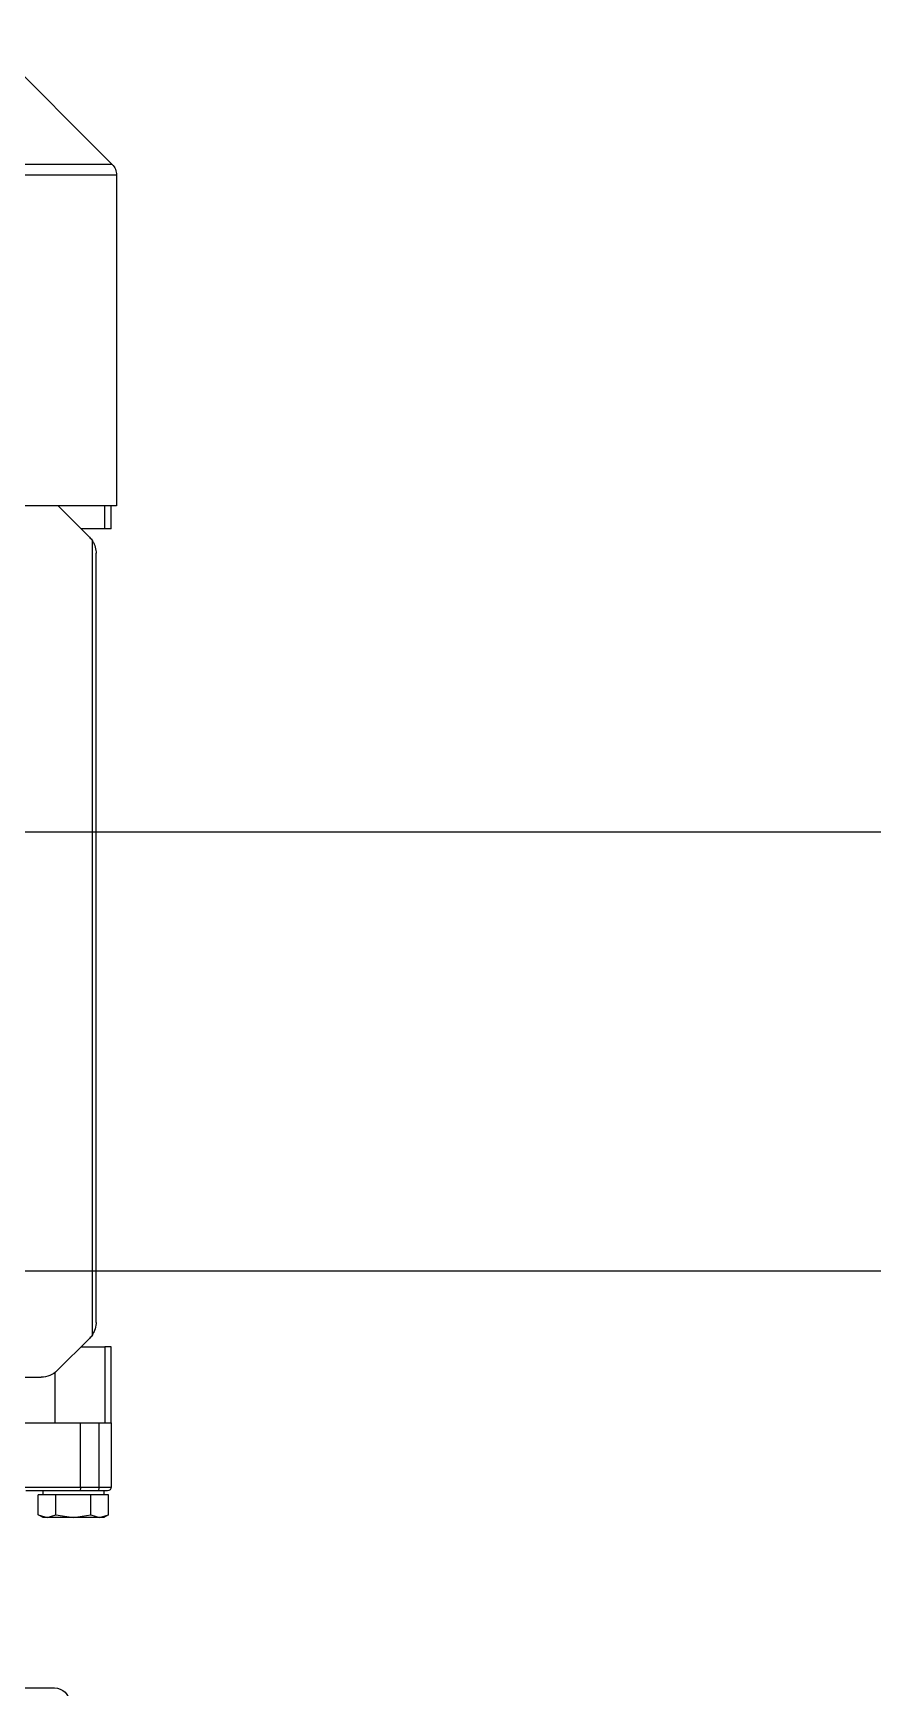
# Model space of a CAD drawing. Header units: centimetres. Extents: x 470464 to 524273, y 49611 to 59074.
# Drawn here: x 490381.74 to 490392.82, y 55166.46 to 55188.3 of the extents above; entities that cross this region are included whole.
import ezdxf

# ---------------------------------------------------------------- set-up
doc = ezdxf.new("R2010")
doc.units = ezdxf.units.CM
doc.header["$MEASUREMENT"] = 0
doc.layers.add('vinç', color=7, linetype='Continuous')

# ---------------------------------------------------------------- blocks, each defined once
blk = doc.blocks.new('DTJYJYTJRKILTULUTOTUŞ')
at = {"color": 30, "ltscale": 0.4, "true_color": 0xf26722, "elevation": 0}
blk.add_lwpolyline([(34748.23, 40110.94), (34748.23, 34810.94), (34690.23, 34810.94), (34690.23, 40110.94)], close=True, dxfattribs=at)
blk = doc.blocks.new('UHKJKLJLJLK')
at = {"color": 2, "linetype": 'Continuous', "lineweight": 25}
for p, q in [((-40972.32, 50598.06), (-41015.99, 50598.06)), ((-41015.99, 50598.06), (-41015.99, 50460.66)), ((-40972.32, 50598.06), (-40972.32, 50460.66)), ((-41149.14, 50596.98), (-41149.49, 50596.36)), ((-41149.49, 50595.82), (-41149.14, 50596.98)), ((-41149.49, 50596.36), (-41149.49, 50595.82)), ((-41149.14, 50594.67), (-41149.49, 50595.82)), ((-41149.49, 50595.82), (-41149.49, 50592.36)), ((-41149.14, 50596.98), (-41146.49, 50596.98)), ((-41146.49, 50596.98), (-41146.49, 50595.82)), ((-41145.99, 50596.36), (-41146.49, 50596.36)), ((-41146.49, 50595.82), (-41146.49, 50594.67)), ((-41145.49, 50595.7), (-41145.49, 50597.36)), ((-41136.99, 50597.36), (-41145.49, 50597.36)), ((-41145.49, 50593.31), (-41145.49, 50595.7)), ((-41136.99, 50595.7), (-41145.49, 50595.7)), ((-41136.99, 50597.36), (-41126.99, 50597.36)), ((-41136.99, 50596.53), (-41136.99, 50597.36)), ((-41126.99, 50596.53), (-41136.99, 50596.53)), ((-41136.99, 50593.31), (-41136.99, 50596.53)), ((-41136.99, 50593.31), (-41136.99, 50595.7)), ((-41126.99, 50597.36), (-41126.99, 50596.53)), ((-41126.99, 50593.36), (-41126.99, 50596.53)), ((-41018.99, 50597.36), (-41015.99, 50597.36)), ((-41018.99, 50597.36), (-41018.99, 50596.53)), ((-41018.99, 50596.53), (-41015.99, 50596.53)), ((-41018.99, 50596.53), (-41018.99, 50593.36)), ((-40953.58, 50580.14), (-40970.91, 50597.47)), ((-40970.91, 50597.47), (-40970.91, 50461.24)), ((-41149.49, 50592.36), (-41149.14, 50594.67)), ((-41149.14, 50594.67), (-41146.49, 50594.67)), ((-41146.49, 50594.67), (-41146.49, 50592.36)), ((-41145.99, 50595.62), (-41145.99, 50593.23)), ((-41130.11, 50590.24), (-41125.87, 50594.48)), ((-41125.38, 50594.87), (-41020.6, 50594.87)), ((-41123.75, 50595.36), (-41022.24, 50595.36)), ((-41020.11, 50594.48), (-41015.99, 50590.36)), ((-41149.14, 50590.05), (-41149.49, 50592.36)), ((-41149.49, 50592.36), (-41149.49, 50588.89)), ((-41146.49, 50592.36), (-41146.49, 50590.05)), ((-41145.49, 50585.39), (-41145.49, 50593.31)), ((-41145.49, 50593.31), (-41136.99, 50593.31)), ((-41136.99, 50585.39), (-41136.99, 50593.31)), ((-41171.99, 50468.86), (-41171.99, 50589.86)), ((-41149.49, 50588.89), (-41149.14, 50590.05)), ((-41149.14, 50590.05), (-41146.49, 50590.05)), ((-41146.49, 50590.05), (-41146.49, 50588.89)), ((-41136.99, 50589.95), (-41130.37, 50589.95)), ((-41149.14, 50587.74), (-41149.49, 50588.89)), ((-41149.49, 50588.89), (-41149.49, 50588.36)), ((-41149.49, 50588.36), (-41149.14, 50587.74)), ((-41149.14, 50587.74), (-41146.49, 50587.74)), ((-41146.49, 50588.89), (-41146.49, 50587.74)), ((-41146.49, 50588.36), (-41145.99, 50588.36)), ((-41130.99, 50578.52), (-41130.99, 50588.11))]:
    blk.add_line(p, q, dxfattribs=at)
for centre, radius, start, end in [((-40972.32, 50596.06), 2, 45, 90), ((-41145.49, 50596.86), 0.5, 90, 180), ((-41145.61, 50594.92), 0.794, 81.2205, 118.4816), ((-41123.75, 50592.36), 3, 122.9497, 135), ((-41022.24, 50592.36), 3, 45, 57.0503), ((-41173.99, 50589.86), 2, 0, 90), ((-41145.61, 50592.53), 0.794, 81.2205, 118.4816), ((-41127.99, 50588.11), 3, 135, 180)]:
    blk.add_arc(centre, radius, start, end, dxfattribs=at)
for points, knots in [([(-41145.99, 50596.86), (-41145.99, 50596.84), (-41145.99, 50596.81), (-41145.99, 50596.53), (-41145.99, 50596.12), (-41145.99, 50595.78), (-41145.99, 50595.62)], [0, 0, 0, 0, 0.242227, 0.5, 0.757773, 1, 1, 1, 1]), ([(-41123.75, 50595.36), (-41123.75, 50595.36), (-41123.81, 50595.36), (-41124.16, 50595.35), (-41124.73, 50595.24), (-41125.2, 50594.98), (-41125.38, 50594.87)], [0, 0, 0, 0, 0.0060912, 0.0959261, 0.6472914, 1, 1, 1, 1]), ([(-41020.6, 50594.87), (-41020.74, 50594.96), (-41021.15, 50595.19), (-41021.7, 50595.33), (-41022.11, 50595.36), (-41022.23, 50595.36), (-41022.24, 50595.36)], [0, 0, 0, 0, 0.269866, 0.77828, 0.993914, 1, 1, 1, 1]), ([(-41145.99, 50593.23), (-41145.99, 50592.51), (-41145.99, 50591.06), (-41145.99, 50589.09), (-41145.99, 50587.35), (-41145.99, 50586.5), (-41145.99, 50586.08)], [0, 0, 0, 0, 0.247158, 0.5, 0.752842, 1, 1, 1, 1])]:
    blk.add_open_spline(points, degree=3, knots=knots, dxfattribs=at)
blk = doc.blocks.new('ytrrytyıyrttrtrdffcfrfrrdftgyu')
at = {"color": 1, "xscale": -0.1, "yscale": 0.1, "zscale": 0.1}
blk.add_blockref('UHKJKLJLJLK', (390567.831, 71308.508), dxfattribs=at)
blk = doc.blocks.new('KLJLKHŞKLJKŞJHIUHYGFRTDTRFJKLK')
at = {"xscale": 0.1, "yscale": 0.1, "zscale": 0.1}
blk.add_blockref('DTJYJYTJRKILTULUTOTUŞ', (391199.207, 72005.37), dxfattribs=at)
at = {"layer": 'vinç', "color": 2}
blk.add_blockref('ytrrytyıyrttrtrdffcfrfrrdftgyu', (-5.5, -666), dxfattribs=at)

msp = doc.modelspace()

# ---------------------------------------------------------------- block references
at = {"layer": 'vinç', "color": 2, "rotation": 270}
msp.add_blockref('KLJLKHŞKLJKŞJHIUHYGFRTDTRFJKLK', (414680.531, 449845.993), dxfattribs=at)

doc.saveas('drawing.dxf')
